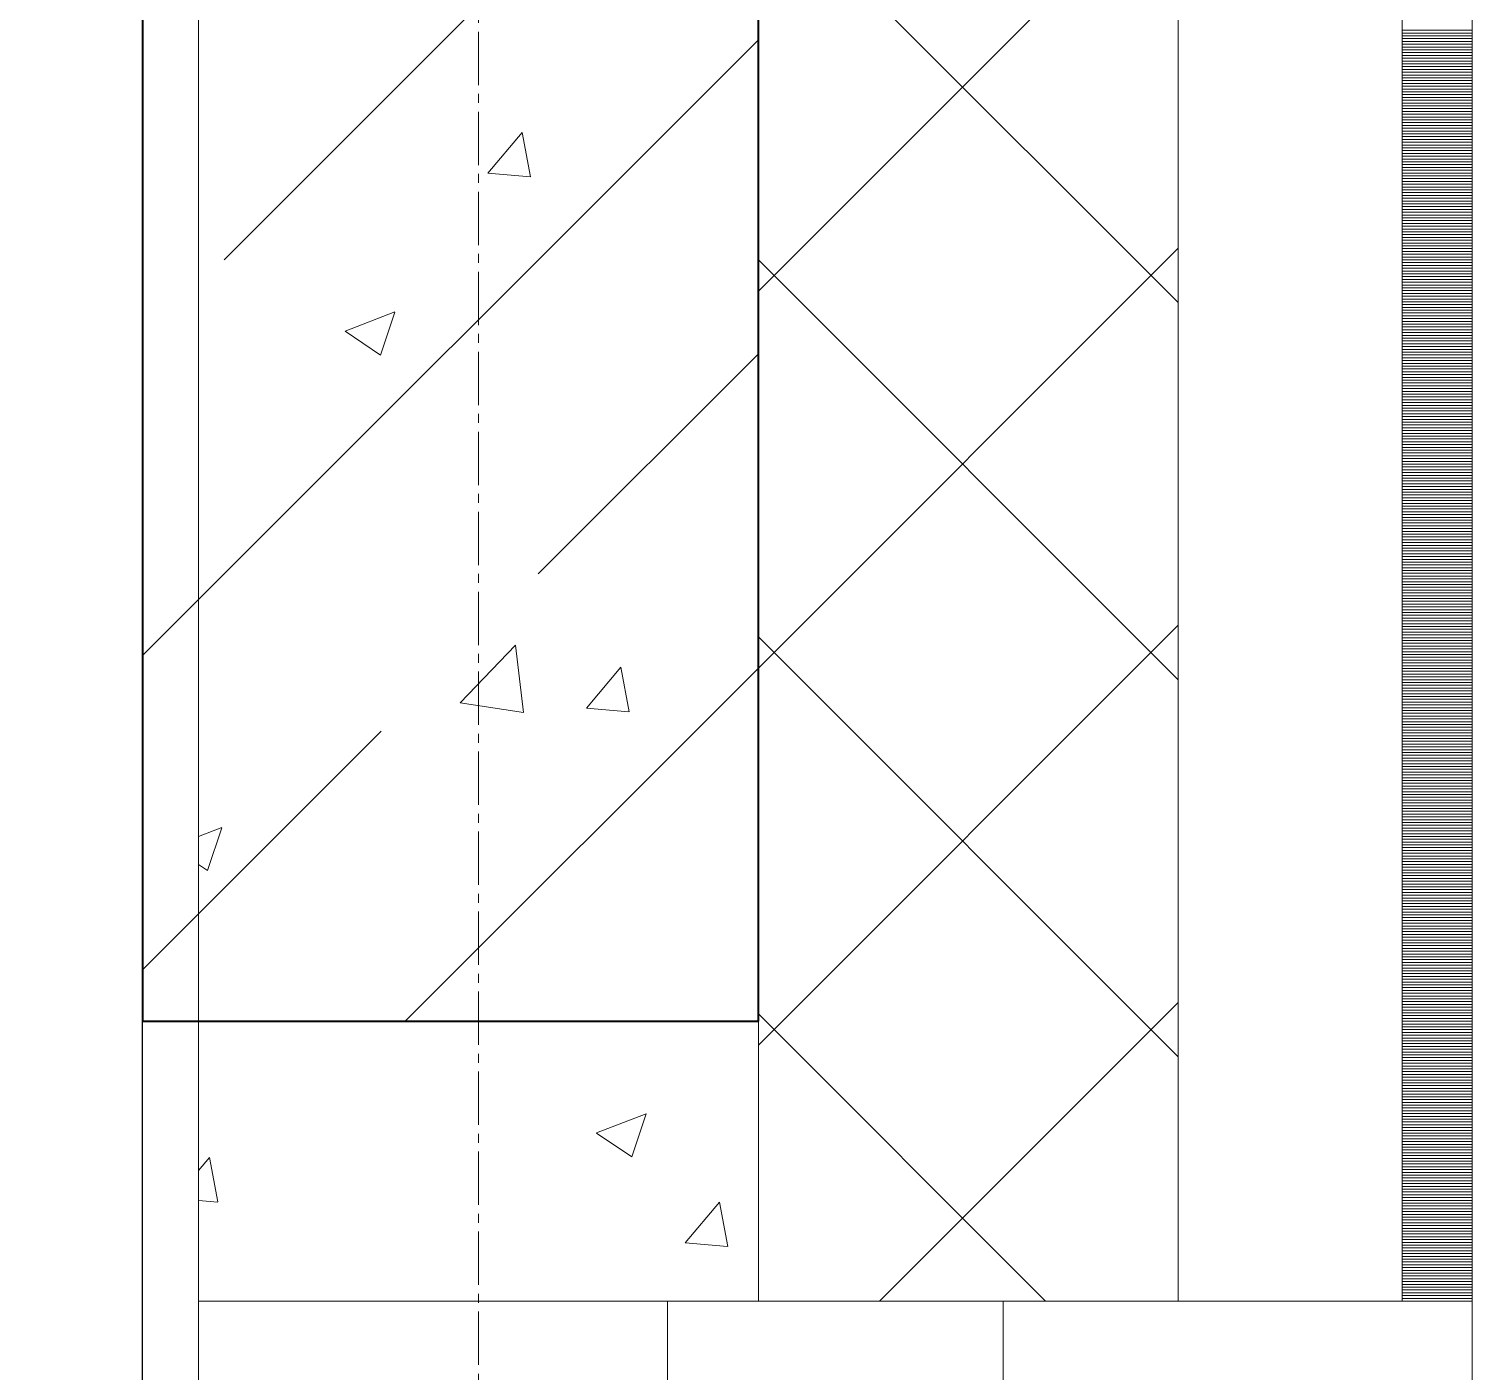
# Model space of a CAD drawing. Header units: millimetres. Extents: x -231292 to 573618, y -153144 to 564035.
# Drawn here: x 28823 to 29338, y -120170 to -119691 of the extents above; entities that cross this region are included whole.
import ezdxf

# ---------------------------------------------------------------- set-up
doc = ezdxf.new("R2010")
doc.units = ezdxf.units.MM
doc.linetypes.add('CENTER2', pattern=[28.575, 19.05, -3.175, 3.175, -3.175])
doc.linetypes.add('HIDDEN2', pattern=[4.7625, 3.175, -1.5875])
doc.layers.get('0').update_dxf_attribs({"color": 250})
for name, color, linetype, lineweight in [('A-Wall_Материал_Газоблок_Контур', 250, 'Continuous', 0), ('АР_Колонны', 250, 'Continuous', 35), ('АР_Окна', 250, 'Continuous', 5), ('АР_Стены ЖБ', 250, 'Continuous', 35), ('АР_Стены ПЕНОблок', 250, 'Continuous', 20), ('АР_Тонкая', 250, 'Continuous', 5), ('АР_Утеплитель', 250, 'Continuous', 0), ('АР_Штриховка', 250, 'Continuous', 0), ('РД_Оси_100', 250, 'Continuous', 0)]:
    doc.layers.add(name, color=color, linetype=linetype, lineweight=lineweight)

# ---------------------------------------------------------------- blocks, each defined once
blk = doc.blocks.new('оси_рен')
at = {"layer": 'РД_Оси_100', "color": 251, "linetype": 'CENTER2', "true_color": 0x636466}
blk.add_line((1215752.916, 135558.25), (1215752.916, 223268.25), dxfattribs=at)

msp = doc.modelspace()

# ---------------------------------------------------------------- linework, layer by layer
msp.add_lwpolyline([(21293.458, -128645.283), (28863.458, -128645.283), (28863.458, -110245.283), (21293.458, -110245.283)], close=True)
at = {"layer": 'A-Wall_Материал_Газоблок_Контур', "color": 18, "linetype": 'Continuous', "lineweight": 0, "true_color": 0x000000}
for p, q in [((28883.458, -120145.283), (28883.458, -121345.283)), ((29338.458, -121345.283), (29338.458, -120145.283))]:
    msp.add_line(p, q, dxfattribs=at)
at = {"layer": 'АР_Колонны', "color": 18, "linetype": 'HIDDEN2', "lineweight": 25, "true_color": 0x000000}
for p, q in [((28863.458, -120045.283), (28863.458, -118845.283)), ((29083.458, -118845.283), (29083.458, -120045.283)), ((29083.458, -120045.283), (28863.458, -120045.283))]:
    msp.add_line(p, q, dxfattribs=at)
at = {"layer": 'АР_Колонны', "color": 18, "linetype": 'Continuous', "lineweight": 30, "true_color": 0x000000}
for p, q in [((28863.458, -118845.283), (28863.458, -120045.283)), ((29083.458, -120045.283), (29083.458, -118845.283)), ((28863.458, -120045.283), (29083.458, -120045.283))]:
    msp.add_line(p, q, dxfattribs=at)
at = {"layer": 'АР_Окна', "color": 18, "linetype": 'Continuous', "lineweight": 5, "true_color": 0x000000}
for p, q in [((28883.458, -120145.283), (28883.458, -121345.283)), ((29338.458, -120145.283), (29338.458, -121345.283))]:
    msp.add_line(p, q, dxfattribs=at)
msp.add_lwpolyline([(29170.958, -120195.283), (29170.958, -120145.283), (29050.958, -120145.283), (29050.958, -120195.283)], close=True, dxfattribs=at)
at = {"layer": 'АР_Стены ЖБ', "color": 18, "linetype": 'Continuous', "lineweight": 40, "true_color": 0x000000}
for p, q in [((28863.458, -118845.283), (28863.458, -120045.283)), ((29083.458, -120045.283), (29083.458, -118845.283)), ((28863.458, -120045.283), (29083.458, -120045.283))]:
    msp.add_line(p, q, dxfattribs=at)
at = {"layer": 'АР_Стены ПЕНОблок', "color": 18, "linetype": 'Continuous', "lineweight": 20, "true_color": 0x000000}
for p, q in [((28883.458, -118345.283), (28883.458, -120145.283)), ((29083.458, -120145.283), (29083.458, -118345.283)), ((28883.458, -120145.283), (29083.458, -120145.283))]:
    msp.add_line(p, q, dxfattribs=at)
at = {"layer": 'АР_Тонкая', "color": 18, "linetype": 'Continuous', "lineweight": 5, "true_color": 0x000000}
for p, q in [((29233.458, -118345.283), (29233.458, -120145.283)), ((29313.458, -120145.283), (29313.458, -118345.283)), ((29313.458, -118345.283), (29313.458, -120145.283)), ((29338.458, -120145.283), (29338.458, -118345.283)), ((29233.458, -120145.283), (29313.458, -120145.283)), ((29313.458, -120145.283), (29338.458, -120145.283))]:
    msp.add_line(p, q, dxfattribs=at)
at = {"layer": 'АР_Утеплитель', "color": 18, "linetype": 'Continuous', "lineweight": 0, "true_color": 0x000000}
for p, q in [((29083.458, -118345.283), (29083.458, -120145.283)), ((29233.458, -120145.283), (29233.458, -118345.283)), ((29083.458, -120145.283), (29233.458, -120145.283))]:
    msp.add_line(p, q, dxfattribs=at)
at = {"layer": 'АР_Штриховка', "color": 18, "linetype": 'Continuous', "lineweight": 5, "true_color": 0x000000}
for p, q in [((28892.591, -119773.256), (29032.908, -119632.94)), ((28863.458, -119914.643), (29083.458, -119694.643)), ((29004.844, -119885.509), (29083.458, -119806.896)), ((28957.324, -120045.283), (29083.458, -119919.149)), ((28863.458, -120026.896), (28948.718, -119941.636))]:
    msp.add_line(p, q, dxfattribs=at)
at = {"layer": 'АР_Штриховка', "color": 18, "linetype": 'Continuous', "lineweight": 0, "true_color": 0x000000}
for p, q in [((29083.458, -119784.445), (29233.458, -119634.445)), ((29233.458, -119788.589), (29083.458, -119638.589)), ((29313.458, -119691.283), (29338.458, -119691.283)), ((29313.458, -119692.283), (29338.458, -119692.283)), ((29313.458, -119693.283), (29338.458, -119693.283)), ((29313.458, -119694.283), (29338.458, -119694.283)), ((29313.458, -119695.283), (29338.458, -119695.283)), ((29313.458, -119696.283), (29338.458, -119696.283)), ((29313.458, -119697.283), (29338.458, -119697.283)), ((29313.458, -119698.283), (29338.458, -119698.283)), ((29313.458, -119699.283), (29338.458, -119699.283)), ((29313.458, -119700.283), (29338.458, -119700.283)), ((29313.458, -119701.283), (29338.458, -119701.283)), ((29313.458, -119702.283), (29338.458, -119702.283)), ((29313.458, -119703.283), (29338.458, -119703.283)), ((29313.458, -119704.283), (29338.458, -119704.283)), ((29313.458, -119705.283), (29338.458, -119705.283)), ((29313.458, -119706.283), (29338.458, -119706.283)), ((29313.458, -119707.283), (29338.458, -119707.283)), ((29313.458, -119708.283), (29338.458, -119708.283)), ((29313.458, -119709.283), (29338.458, -119709.283)), ((29313.458, -119710.283), (29338.458, -119710.283)), ((29313.458, -119711.283), (29338.458, -119711.283)), ((29313.458, -119712.283), (29338.458, -119712.283)), ((29313.458, -119713.283), (29338.458, -119713.283)), ((29313.458, -119714.283), (29338.458, -119714.283)), ((29313.458, -119715.283), (29338.458, -119715.283)), ((29313.458, -119716.283), (29338.458, -119716.283)), ((29313.458, -119717.283), (29338.458, -119717.283)), ((29313.458, -119718.283), (29338.458, -119718.283)), ((29313.458, -119719.283), (29338.458, -119719.283)), ((29313.458, -119720.283), (29338.458, -119720.283)), ((29313.458, -119721.283), (29338.458, -119721.283)), ((29313.458, -119722.283), (29338.458, -119722.283)), ((29313.458, -119723.283), (29338.458, -119723.283)), ((28986.819, -119742.365), (28999.064, -119727.772)), ((29002.045, -119743.686), (28999.108, -119727.765)), ((29313.458, -119724.283), (29338.458, -119724.283)), ((29313.458, -119725.283), (29338.458, -119725.283)), ((29313.458, -119726.283), (29338.458, -119726.283)), ((29313.458, -119727.283), (29338.458, -119727.283)), ((29313.458, -119728.283), (29338.458, -119728.283)), ((29313.458, -119729.283), (29338.458, -119729.283)), ((29313.458, -119730.283), (29338.458, -119730.283)), ((29313.458, -119731.283), (29338.458, -119731.283)), ((29313.458, -119732.283), (29338.458, -119732.283)), ((29313.458, -119733.283), (29338.458, -119733.283)), ((29313.458, -119734.283), (29338.458, -119734.283)), ((29313.458, -119735.283), (29338.458, -119735.283)), ((29313.458, -119736.283), (29338.458, -119736.283)), ((29313.458, -119737.283), (29338.458, -119737.283)), ((29313.458, -119738.283), (29338.458, -119738.283)), ((29313.458, -119739.283), (29338.458, -119739.283)), ((28986.819, -119742.366), (29002.001, -119743.694)), ((29313.458, -119740.283), (29338.458, -119740.283)), ((29313.458, -119741.283), (29338.458, -119741.283)), ((29313.458, -119742.283), (29338.458, -119742.283)), ((29313.458, -119743.283), (29338.458, -119743.283)), ((29313.458, -119744.283), (29338.458, -119744.283)), ((29313.458, -119745.283), (29338.458, -119745.283)), ((29313.458, -119746.283), (29338.458, -119746.283)), ((29313.458, -119747.283), (29338.458, -119747.283)), ((29313.458, -119748.283), (29338.458, -119748.283)), ((29313.458, -119749.283), (29338.458, -119749.283)), ((29313.458, -119750.283), (29338.458, -119750.283)), ((29313.458, -119751.283), (29338.458, -119751.283)), ((29313.458, -119752.283), (29338.458, -119752.283)), ((29313.458, -119753.283), (29338.458, -119753.283)), ((29313.458, -119754.283), (29338.458, -119754.283)), ((29313.458, -119755.283), (29338.458, -119755.283)), ((29313.458, -119756.283), (29338.458, -119756.283)), ((29313.458, -119757.283), (29338.458, -119757.283)), ((29313.458, -119758.283), (29338.458, -119758.283)), ((29313.458, -119759.283), (29338.458, -119759.283)), ((29313.458, -119760.283), (29338.458, -119760.283)), ((29313.458, -119761.283), (29338.458, -119761.283)), ((29313.458, -119762.283), (29338.458, -119762.283)), ((29313.458, -119763.283), (29338.458, -119763.283)), ((29313.458, -119764.283), (29338.458, -119764.283)), ((29083.458, -119919.149), (29233.458, -119769.149)), ((29313.458, -119765.283), (29338.458, -119765.283)), ((29313.458, -119766.283), (29338.458, -119766.283)), ((29313.458, -119767.283), (29338.458, -119767.283)), ((29313.458, -119768.283), (29338.458, -119768.283)), ((29313.458, -119769.283), (29338.458, -119769.283)), ((29233.458, -119923.293), (29083.458, -119773.293)), ((29313.458, -119770.283), (29338.458, -119770.283)), ((29313.458, -119771.283), (29338.458, -119771.283)), ((29313.458, -119772.283), (29338.458, -119772.283)), ((29313.458, -119773.283), (29338.458, -119773.283)), ((29313.458, -119774.283), (29338.458, -119774.283)), ((29313.458, -119775.283), (29338.458, -119775.283)), ((29313.458, -119776.283), (29338.458, -119776.283)), ((29313.458, -119777.283), (29338.458, -119777.283)), ((29313.458, -119778.283), (29338.458, -119778.283)), ((29313.458, -119779.283), (29338.458, -119779.283)), ((29313.458, -119780.283), (29338.458, -119780.283)), ((29313.458, -119781.283), (29338.458, -119781.283)), ((29313.458, -119782.283), (29338.458, -119782.283)), ((29313.458, -119783.283), (29338.458, -119783.283)), ((29313.458, -119784.283), (29338.458, -119784.283)), ((29313.458, -119785.283), (29338.458, -119785.283)), ((29313.458, -119786.283), (29338.458, -119786.283)), ((29313.458, -119787.283), (29338.458, -119787.283)), ((29313.458, -119788.283), (29338.458, -119788.283)), ((29313.458, -119789.283), (29338.458, -119789.283)), ((29313.458, -119790.283), (29338.458, -119790.283)), ((28935.824, -119798.752), (28953.608, -119791.925)), ((28948.445, -119807.312), (28953.595, -119791.963)), ((29313.458, -119791.283), (29338.458, -119791.283)), ((29313.458, -119792.283), (29338.458, -119792.283)), ((29313.458, -119793.283), (29338.458, -119793.283)), ((29313.458, -119794.283), (29338.458, -119794.283)), ((29313.458, -119795.283), (29338.458, -119795.283)), ((28935.807, -119798.788), (28948.442, -119807.31)), ((29313.458, -119796.283), (29338.458, -119796.283)), ((29313.458, -119797.283), (29338.458, -119797.283)), ((29313.458, -119798.283), (29338.458, -119798.283)), ((29313.458, -119799.283), (29338.458, -119799.283)), ((29313.458, -119800.283), (29338.458, -119800.283)), ((29313.458, -119801.283), (29338.458, -119801.283)), ((29313.458, -119802.283), (29338.458, -119802.283)), ((29313.458, -119803.283), (29338.458, -119803.283)), ((29313.458, -119804.283), (29338.458, -119804.283)), ((29313.458, -119805.283), (29338.458, -119805.283)), ((29313.458, -119806.283), (29338.458, -119806.283)), ((29313.458, -119807.283), (29338.458, -119807.283)), ((29313.458, -119808.283), (29338.458, -119808.283)), ((29313.458, -119809.283), (29338.458, -119809.283)), ((29313.458, -119810.283), (29338.458, -119810.283)), ((29313.458, -119811.283), (29338.458, -119811.283)), ((29313.458, -119812.283), (29338.458, -119812.283)), ((29313.458, -119813.283), (29338.458, -119813.283)), ((29313.458, -119814.283), (29338.458, -119814.283)), ((29313.458, -119815.283), (29338.458, -119815.283)), ((29313.458, -119816.283), (29338.458, -119816.283)), ((29313.458, -119817.283), (29338.458, -119817.283)), ((29313.458, -119818.283), (29338.458, -119818.283)), ((29313.458, -119819.283), (29338.458, -119819.283)), ((29313.458, -119820.283), (29338.458, -119820.283)), ((29313.458, -119821.283), (29338.458, -119821.283)), ((29313.458, -119822.283), (29338.458, -119822.283)), ((29313.458, -119823.283), (29338.458, -119823.283)), ((29313.458, -119824.283), (29338.458, -119824.283)), ((29313.458, -119825.283), (29338.458, -119825.283)), ((29313.458, -119826.283), (29338.458, -119826.283)), ((29313.458, -119827.283), (29338.458, -119827.283)), ((29313.458, -119828.283), (29338.458, -119828.283)), ((29313.458, -119829.283), (29338.458, -119829.283)), ((29313.458, -119830.283), (29338.458, -119830.283)), ((29313.458, -119831.283), (29338.458, -119831.283)), ((29313.458, -119832.283), (29338.458, -119832.283)), ((29313.458, -119833.283), (29338.458, -119833.283)), ((29313.458, -119834.283), (29338.458, -119834.283)), ((29313.458, -119835.283), (29338.458, -119835.283)), ((29313.458, -119836.283), (29338.458, -119836.283)), ((29313.458, -119837.283), (29338.458, -119837.283)), ((29313.458, -119838.283), (29338.458, -119838.283)), ((29313.458, -119839.283), (29338.458, -119839.283)), ((29313.458, -119840.283), (29338.458, -119840.283)), ((29313.458, -119841.283), (29338.458, -119841.283)), ((29313.458, -119842.283), (29338.458, -119842.283)), ((29313.458, -119843.283), (29338.458, -119843.283)), ((29313.458, -119844.283), (29338.458, -119844.283)), ((29313.458, -119845.283), (29338.458, -119845.283)), ((29313.458, -119846.283), (29338.458, -119846.283)), ((29313.458, -119847.283), (29338.458, -119847.283)), ((29313.458, -119848.283), (29338.458, -119848.283)), ((29313.458, -119849.283), (29338.458, -119849.283)), ((29313.458, -119850.283), (29338.458, -119850.283)), ((29313.458, -119851.283), (29338.458, -119851.283)), ((29313.458, -119852.283), (29338.458, -119852.283)), ((29313.458, -119853.283), (29338.458, -119853.283)), ((29313.458, -119854.283), (29338.458, -119854.283)), ((29313.458, -119855.283), (29338.458, -119855.283)), ((29313.458, -119856.283), (29338.458, -119856.283)), ((29313.458, -119857.283), (29338.458, -119857.283)), ((29313.458, -119858.283), (29338.458, -119858.283)), ((29313.458, -119859.283), (29338.458, -119859.283)), ((29313.458, -119860.283), (29338.458, -119860.283)), ((29313.458, -119861.283), (29338.458, -119861.283)), ((29313.458, -119862.283), (29338.458, -119862.283)), ((29313.458, -119863.283), (29338.458, -119863.283)), ((29313.458, -119864.283), (29338.458, -119864.283)), ((29313.458, -119865.283), (29338.458, -119865.283)), ((29313.458, -119866.283), (29338.458, -119866.283)), ((29313.458, -119867.283), (29338.458, -119867.283)), ((29313.458, -119868.283), (29338.458, -119868.283)), ((29313.458, -119869.283), (29338.458, -119869.283)), ((29313.458, -119870.283), (29338.458, -119870.283)), ((29313.458, -119871.283), (29338.458, -119871.283)), ((29313.458, -119872.283), (29338.458, -119872.283)), ((29313.458, -119873.283), (29338.458, -119873.283)), ((29313.458, -119874.283), (29338.458, -119874.283)), ((29313.458, -119875.283), (29338.458, -119875.283)), ((29313.458, -119876.283), (29338.458, -119876.283)), ((29313.458, -119877.283), (29338.458, -119877.283)), ((29313.458, -119878.283), (29338.458, -119878.283)), ((29313.458, -119879.283), (29338.458, -119879.283)), ((29313.458, -119880.283), (29338.458, -119880.283)), ((29313.458, -119881.283), (29338.458, -119881.283)), ((29313.458, -119882.283), (29338.458, -119882.283)), ((29313.458, -119883.283), (29338.458, -119883.283)), ((29313.458, -119884.283), (29338.458, -119884.283)), ((29313.458, -119885.283), (29338.458, -119885.283)), ((29313.458, -119886.283), (29338.458, -119886.283)), ((29313.458, -119887.283), (29338.458, -119887.283)), ((29313.458, -119888.283), (29338.458, -119888.283)), ((29313.458, -119889.283), (29338.458, -119889.283)), ((29313.458, -119890.283), (29338.458, -119890.283)), ((29313.458, -119891.283), (29338.458, -119891.283)), ((29313.458, -119892.283), (29338.458, -119892.283)), ((29313.458, -119893.283), (29338.458, -119893.283)), ((29313.458, -119894.283), (29338.458, -119894.283)), ((29313.458, -119895.283), (29338.458, -119895.283)), ((29313.458, -119896.283), (29338.458, -119896.283)), ((29313.458, -119897.283), (29338.458, -119897.283)), ((29313.458, -119898.283), (29338.458, -119898.283)), ((29083.458, -120053.853), (29233.458, -119903.853)), ((29313.458, -119899.283), (29338.458, -119899.283)), ((29313.458, -119900.283), (29338.458, -119900.283)), ((29313.458, -119901.283), (29338.458, -119901.283)), ((29313.458, -119902.283), (29338.458, -119902.283)), ((29313.458, -119903.283), (29338.458, -119903.283)), ((29313.458, -119904.283), (29338.458, -119904.283)), ((29233.458, -120057.996), (29083.458, -119907.996)), ((29313.458, -119905.283), (29338.458, -119905.283)), ((29313.458, -119906.283), (29338.458, -119906.283)), ((29313.458, -119907.283), (29338.458, -119907.283)), ((29313.458, -119908.283), (29338.458, -119908.283)), ((29313.458, -119909.283), (29338.458, -119909.283)), ((28976.903, -119931.509), (28996.686, -119910.89)), ((28999.506, -119935.011), (28996.7, -119910.889)), ((29313.458, -119910.283), (29338.458, -119910.283)), ((29313.458, -119911.283), (29338.458, -119911.283)), ((29313.458, -119912.283), (29338.458, -119912.283)), ((29313.458, -119913.283), (29338.458, -119913.283)), ((29313.458, -119914.283), (29338.458, -119914.283)), ((29022.062, -119933.422), (29034.307, -119918.828)), ((29037.288, -119934.743), (29034.351, -119918.822)), ((29313.458, -119915.283), (29338.458, -119915.283)), ((29313.458, -119916.283), (29338.458, -119916.283)), ((29313.458, -119917.283), (29338.458, -119917.283)), ((29313.458, -119918.283), (29338.458, -119918.283)), ((29313.458, -119919.283), (29338.458, -119919.283)), ((29313.458, -119920.283), (29338.458, -119920.283)), ((29313.458, -119921.283), (29338.458, -119921.283)), ((29313.458, -119922.283), (29338.458, -119922.283)), ((29313.458, -119923.283), (29338.458, -119923.283)), ((29313.458, -119924.283), (29338.458, -119924.283)), ((29313.458, -119925.283), (29338.458, -119925.283)), ((29313.458, -119926.283), (29338.458, -119926.283)), ((29313.458, -119927.283), (29338.458, -119927.283)), ((29313.458, -119928.283), (29338.458, -119928.283)), ((29313.458, -119929.283), (29338.458, -119929.283)), ((28976.913, -119931.53), (28999.502, -119935.033)), ((29022.062, -119933.423), (29037.244, -119934.751)), ((29313.458, -119930.283), (29338.458, -119930.283)), ((29313.458, -119931.283), (29338.458, -119931.283)), ((29313.458, -119932.283), (29338.458, -119932.283)), ((29313.458, -119933.283), (29338.458, -119933.283)), ((29313.458, -119934.283), (29338.458, -119934.283)), ((29313.458, -119935.283), (29338.458, -119935.283)), ((29313.458, -119936.283), (29338.458, -119936.283)), ((29313.458, -119937.283), (29338.458, -119937.283)), ((29313.458, -119938.283), (29338.458, -119938.283)), ((29313.458, -119939.283), (29338.458, -119939.283)), ((29313.458, -119940.283), (29338.458, -119940.283)), ((29313.458, -119941.283), (29338.458, -119941.283)), ((29313.458, -119942.283), (29338.458, -119942.283)), ((29313.458, -119943.283), (29338.458, -119943.283)), ((29313.458, -119944.283), (29338.458, -119944.283)), ((29313.458, -119945.283), (29338.458, -119945.283)), ((29313.458, -119946.283), (29338.458, -119946.283)), ((29313.458, -119947.283), (29338.458, -119947.283)), ((29313.458, -119948.283), (29338.458, -119948.283)), ((29313.458, -119949.283), (29338.458, -119949.283)), ((29313.458, -119950.283), (29338.458, -119950.283)), ((29313.458, -119951.283), (29338.458, -119951.283)), ((29313.458, -119952.283), (29338.458, -119952.283)), ((29313.458, -119953.283), (29338.458, -119953.283)), ((29313.458, -119954.283), (29338.458, -119954.283)), ((29313.458, -119955.283), (29338.458, -119955.283)), ((29313.458, -119956.283), (29338.458, -119956.283)), ((29313.458, -119957.283), (29338.458, -119957.283)), ((29313.458, -119958.283), (29338.458, -119958.283)), ((29313.458, -119959.283), (29338.458, -119959.283)), ((29313.458, -119960.283), (29338.458, -119960.283)), ((29313.458, -119961.283), (29338.458, -119961.283)), ((29313.458, -119962.283), (29338.458, -119962.283)), ((29313.458, -119963.283), (29338.458, -119963.283)), ((29313.458, -119964.283), (29338.458, -119964.283)), ((29313.458, -119965.283), (29338.458, -119965.283)), ((29313.458, -119966.283), (29338.458, -119966.283)), ((29313.458, -119967.283), (29338.458, -119967.283)), ((29313.458, -119968.283), (29338.458, -119968.283)), ((29313.458, -119969.283), (29338.458, -119969.283)), ((29313.458, -119970.283), (29338.458, -119970.283)), ((29313.458, -119971.283), (29338.458, -119971.283)), ((28883.458, -119979.318), (28891.806, -119976.114)), ((28886.643, -119991.499), (28891.793, -119976.15)), ((29313.458, -119972.283), (29338.458, -119972.283)), ((29313.458, -119973.283), (29338.458, -119973.283)), ((29313.458, -119974.283), (29338.458, -119974.283)), ((29313.458, -119975.283), (29338.458, -119975.283)), ((29313.458, -119976.283), (29338.458, -119976.283)), ((29313.458, -119977.283), (29338.458, -119977.283)), ((29313.458, -119978.283), (29338.458, -119978.283)), ((29313.458, -119979.283), (29338.458, -119979.283)), ((29313.458, -119980.283), (29338.458, -119980.283)), ((29313.458, -119981.283), (29338.458, -119981.283)), ((29313.458, -119982.283), (29338.458, -119982.283)), ((29313.458, -119983.283), (29338.458, -119983.283)), ((29313.458, -119984.283), (29338.458, -119984.283)), ((29313.458, -119985.283), (29338.458, -119985.283)), ((29313.458, -119986.283), (29338.458, -119986.283)), ((28883.458, -119989.352), (28886.64, -119991.498)), ((29313.458, -119987.283), (29338.458, -119987.283)), ((29313.458, -119988.283), (29338.458, -119988.283)), ((29313.458, -119989.283), (29338.458, -119989.283)), ((29313.458, -119990.283), (29338.458, -119990.283)), ((29313.458, -119991.283), (29338.458, -119991.283)), ((29313.458, -119992.283), (29338.458, -119992.283)), ((29313.458, -119993.283), (29338.458, -119993.283)), ((29313.458, -119994.283), (29338.458, -119994.283)), ((29313.458, -119995.283), (29338.458, -119995.283)), ((29313.458, -119996.283), (29338.458, -119996.283)), ((29313.458, -119997.283), (29338.458, -119997.283)), ((29313.458, -119998.283), (29338.458, -119998.283)), ((29313.458, -119999.283), (29338.458, -119999.283)), ((29313.458, -120000.283), (29338.458, -120000.283)), ((29313.458, -120001.283), (29338.458, -120001.283)), ((29313.458, -120002.283), (29338.458, -120002.283)), ((29313.458, -120003.283), (29338.458, -120003.283)), ((29313.458, -120004.283), (29338.458, -120004.283)), ((29313.458, -120005.283), (29338.458, -120005.283)), ((29313.458, -120006.283), (29338.458, -120006.283)), ((29313.458, -120007.283), (29338.458, -120007.283)), ((29313.458, -120008.283), (29338.458, -120008.283)), ((29313.458, -120009.283), (29338.458, -120009.283)), ((29313.458, -120010.283), (29338.458, -120010.283)), ((29313.458, -120011.283), (29338.458, -120011.283)), ((29313.458, -120012.283), (29338.458, -120012.283)), ((29313.458, -120013.283), (29338.458, -120013.283)), ((29313.458, -120014.283), (29338.458, -120014.283)), ((29313.458, -120015.283), (29338.458, -120015.283)), ((29313.458, -120016.283), (29338.458, -120016.283)), ((29313.458, -120017.283), (29338.458, -120017.283)), ((29313.458, -120018.283), (29338.458, -120018.283)), ((29313.458, -120019.283), (29338.458, -120019.283)), ((29313.458, -120020.283), (29338.458, -120020.283)), ((29313.458, -120021.283), (29338.458, -120021.283)), ((29313.458, -120022.283), (29338.458, -120022.283)), ((29313.458, -120023.283), (29338.458, -120023.283)), ((29313.458, -120024.283), (29338.458, -120024.283)), ((29313.458, -120025.283), (29338.458, -120025.283)), ((29313.458, -120026.283), (29338.458, -120026.283)), ((29313.458, -120027.283), (29338.458, -120027.283)), ((29313.458, -120028.283), (29338.458, -120028.283)), ((29313.458, -120029.283), (29338.458, -120029.283)), ((29313.458, -120030.283), (29338.458, -120030.283)), ((29313.458, -120031.283), (29338.458, -120031.283)), ((29313.458, -120032.283), (29338.458, -120032.283)), ((29313.458, -120033.283), (29338.458, -120033.283)), ((29313.458, -120034.283), (29338.458, -120034.283)), ((29313.458, -120035.283), (29338.458, -120035.283)), ((29313.458, -120036.283), (29338.458, -120036.283)), ((29313.458, -120037.283), (29338.458, -120037.283)), ((29313.458, -120038.283), (29338.458, -120038.283)), ((29186.041, -120145.283), (29083.458, -120042.7)), ((29126.732, -120145.283), (29233.458, -120038.557)), ((29313.458, -120039.283), (29338.458, -120039.283)), ((29313.458, -120040.283), (29338.458, -120040.283)), ((29313.458, -120041.283), (29338.458, -120041.283)), ((29313.458, -120042.283), (29338.458, -120042.283)), ((29313.458, -120043.283), (29338.458, -120043.283)), ((29313.458, -120044.283), (29338.458, -120044.283)), ((29313.458, -120045.283), (29338.458, -120045.283)), ((29313.458, -120046.283), (29338.458, -120046.283)), ((29313.458, -120047.283), (29338.458, -120047.283)), ((29313.458, -120048.283), (29338.458, -120048.283)), ((29313.458, -120049.283), (29338.458, -120049.283)), ((29313.458, -120050.283), (29338.458, -120050.283)), ((29313.458, -120051.283), (29338.458, -120051.283)), ((29313.458, -120052.283), (29338.458, -120052.283)), ((29313.458, -120053.283), (29338.458, -120053.283)), ((29313.458, -120054.283), (29338.458, -120054.283)), ((29313.458, -120055.283), (29338.458, -120055.283)), ((29313.458, -120056.283), (29338.458, -120056.283)), ((29313.458, -120057.283), (29338.458, -120057.283)), ((29313.458, -120058.283), (29338.458, -120058.283)), ((29313.458, -120059.283), (29338.458, -120059.283)), ((29313.458, -120060.283), (29338.458, -120060.283)), ((29313.458, -120061.283), (29338.458, -120061.283)), ((29313.458, -120062.283), (29338.458, -120062.283)), ((29313.458, -120063.283), (29338.458, -120063.283)), ((29313.458, -120064.283), (29338.458, -120064.283)), ((29313.458, -120065.283), (29338.458, -120065.283)), ((29313.458, -120066.283), (29338.458, -120066.283)), ((29313.458, -120067.283), (29338.458, -120067.283)), ((29313.458, -120068.283), (29338.458, -120068.283)), ((29313.458, -120069.283), (29338.458, -120069.283)), ((29313.458, -120070.283), (29338.458, -120070.283)), ((29313.458, -120071.283), (29338.458, -120071.283)), ((29313.458, -120072.283), (29338.458, -120072.283)), ((29313.458, -120073.283), (29338.458, -120073.283)), ((29313.458, -120074.283), (29338.458, -120074.283)), ((29025.636, -120085.206), (29043.421, -120078.379)), ((29038.257, -120093.765), (29043.407, -120078.416)), ((29313.458, -120075.283), (29338.458, -120075.283)), ((29313.458, -120076.283), (29338.458, -120076.283)), ((29313.458, -120077.283), (29338.458, -120077.283)), ((29313.458, -120078.283), (29338.458, -120078.283)), ((29313.458, -120079.283), (29338.458, -120079.283)), ((29313.458, -120080.283), (29338.458, -120080.283)), ((29313.458, -120081.283), (29338.458, -120081.283)), ((29313.458, -120082.283), (29338.458, -120082.283)), ((29313.458, -120083.283), (29338.458, -120083.283)), ((29313.458, -120084.283), (29338.458, -120084.283)), ((29025.62, -120085.242), (29038.254, -120093.764)), ((29313.458, -120085.283), (29338.458, -120085.283)), ((29313.458, -120086.283), (29338.458, -120086.283)), ((29313.458, -120087.283), (29338.458, -120087.283)), ((29313.458, -120088.283), (29338.458, -120088.283)), ((29313.458, -120089.283), (29338.458, -120089.283)), ((28883.458, -120098.604), (28887.366, -120093.946)), ((28890.347, -120109.861), (28887.41, -120093.939)), ((29313.458, -120090.283), (29338.458, -120090.283)), ((29313.458, -120091.283), (29338.458, -120091.283)), ((29313.458, -120092.283), (29338.458, -120092.283)), ((29313.458, -120093.283), (29338.458, -120093.283)), ((29313.458, -120094.283), (29338.458, -120094.283)), ((29313.458, -120095.283), (29338.458, -120095.283)), ((29313.458, -120096.283), (29338.458, -120096.283)), ((29313.458, -120097.283), (29338.458, -120097.283)), ((29313.458, -120098.283), (29338.458, -120098.283)), ((29313.458, -120099.283), (29338.458, -120099.283)), ((29313.458, -120100.283), (29338.458, -120100.283)), ((29313.458, -120101.283), (29338.458, -120101.283)), ((29313.458, -120102.283), (29338.458, -120102.283)), ((29313.458, -120103.283), (29338.458, -120103.283)), ((29313.458, -120104.283), (29338.458, -120104.283)), ((29313.458, -120105.283), (29338.458, -120105.283)), ((28883.458, -120109.27), (28890.303, -120109.869)), ((29057.306, -120124.478), (29069.551, -120109.885)), ((29072.531, -120125.8), (29069.594, -120109.878)), ((29313.458, -120106.283), (29338.458, -120106.283)), ((29313.458, -120107.283), (29338.458, -120107.283)), ((29313.458, -120108.283), (29338.458, -120108.283)), ((29313.458, -120109.283), (29338.458, -120109.283)), ((29313.458, -120110.283), (29338.458, -120110.283)), ((29313.458, -120111.283), (29338.458, -120111.283)), ((29313.458, -120112.283), (29338.458, -120112.283)), ((29313.458, -120113.283), (29338.458, -120113.283)), ((29313.458, -120114.283), (29338.458, -120114.283)), ((29313.458, -120115.283), (29338.458, -120115.283)), ((29313.458, -120116.283), (29338.458, -120116.283)), ((29313.458, -120117.283), (29338.458, -120117.283)), ((29313.458, -120118.283), (29338.458, -120118.283)), ((29313.458, -120119.283), (29338.458, -120119.283)), ((29313.458, -120120.283), (29338.458, -120120.283)), ((29057.306, -120124.48), (29072.488, -120125.808)), ((29313.458, -120121.283), (29338.458, -120121.283)), ((29313.458, -120122.283), (29338.458, -120122.283)), ((29313.458, -120123.283), (29338.458, -120123.283)), ((29313.458, -120124.283), (29338.458, -120124.283)), ((29313.458, -120125.283), (29338.458, -120125.283)), ((29313.458, -120126.283), (29338.458, -120126.283)), ((29313.458, -120127.283), (29338.458, -120127.283)), ((29313.458, -120128.283), (29338.458, -120128.283)), ((29313.458, -120129.283), (29338.458, -120129.283)), ((29313.458, -120130.283), (29338.458, -120130.283)), ((29313.458, -120131.283), (29338.458, -120131.283)), ((29313.458, -120132.283), (29338.458, -120132.283)), ((29313.458, -120133.283), (29338.458, -120133.283)), ((29313.458, -120134.283), (29338.458, -120134.283)), ((29313.458, -120135.283), (29338.458, -120135.283)), ((29313.458, -120136.283), (29338.458, -120136.283)), ((29313.458, -120137.283), (29338.458, -120137.283)), ((29313.458, -120138.283), (29338.458, -120138.283)), ((29313.458, -120139.283), (29338.458, -120139.283)), ((29313.458, -120140.283), (29338.458, -120140.283)), ((29313.458, -120141.283), (29338.458, -120141.283)), ((29313.458, -120142.283), (29338.458, -120142.283)), ((29313.458, -120143.283), (29338.458, -120143.283)), ((29313.458, -120144.283), (29338.458, -120144.283)), ((29313.458, -120145.283), (29338.458, -120145.283))]:
    msp.add_line(p, q, dxfattribs=at)

# ---------------------------------------------------------------- block references
at = {"rotation": 359.999868838025}
msp.add_blockref('оси_рен', (-1186769.82, -284755.728), dxfattribs=at)

doc.saveas('drawing.dxf')
